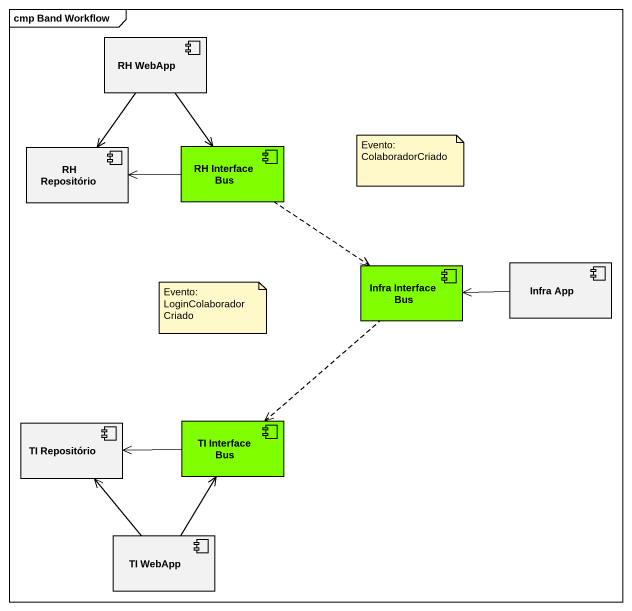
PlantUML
@startuml
mainframe cmp Band Workflow
component "RH WebApp" as RH_WebApp
component "RH Repositório" as RH_Repositório
component "RH Interface Bus" as RH_Interface_Bus #80FF00
component "Infra Interface Bus" as Infra_Interface_Bus #80FF00
component "Infra App" as Infra_App
component "TI Repositório" as TI_Repositório
component "TI Interface Bus" as TI_Interface_Bus #80FF00
component "TI WebApp" as TI_WebApp
RH_WebApp --> RH_Repositório
RH_WebApp --> RH_Interface_Bus
RH_Interface_Bus -left-> RH_Repositório
Infra_Interface_Bus <.up. RH_Interface_Bus
Infra_App -left-> Infra_Interface_Bus
TI_Interface_Bus <.up. Infra_Interface_Bus
TI_Interface_Bus -left-> TI_Repositório
TI_WebApp -up-> TI_Repositório
TI_WebApp -up-> TI_Interface_Bus
note as N1
  Evento: ColaboradorCriado
end note
note as N2
  Evento: LoginColaboradorCriado
end note
@enduml
